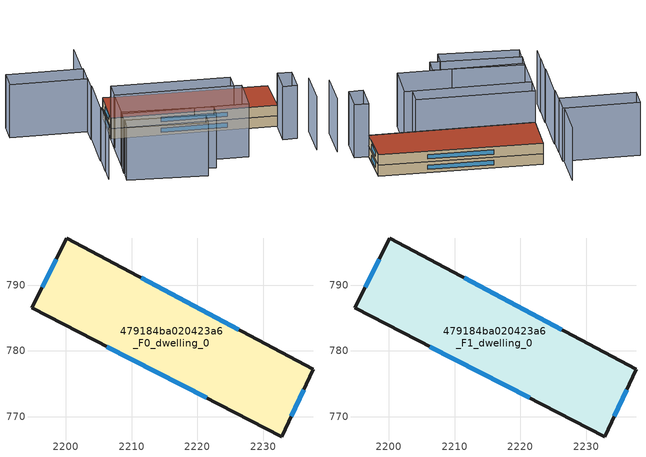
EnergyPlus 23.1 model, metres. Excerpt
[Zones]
479184ba020423a6_F0_dwelling_0
 floor ground (EU_floor_Construction): 2237.53,777.22 2232.82,767.01 2194.81,786.52 2200.19,797.07 z0
 wall outside (EU_wall_Construction): 2200.19,797.07 2194.81,786.52 2232.82,767.01 2237.53,777.22 2200.19,797.07 z0:3
 window (EU_Window_Construction): 2198.57,793.89 2196.43,789.7 / 2226.29,783.2 2211.44,791.09 / 2234.24,770.08 2236.11,774.15 / 2206.26,780.65 2221.38,772.89 z0.9:2.1
479184ba020423a6_F1_dwelling_0
 floor to 479184ba020423a6_F0_dwelling_0 (EU_floor_Construction): 2237.53,777.22 2232.82,767.01 2194.81,786.52 2200.19,797.07 z3
 wall outside (EU_wall_Construction): 2200.19,797.07 2194.81,786.52 2232.82,767.01 2237.53,777.22 2200.19,797.07 z3:6
 window (EU_Window_Construction): 2198.57,793.89 2196.43,789.7 / 2226.29,783.2 2211.44,791.09 / 2234.24,770.08 2236.11,774.15 / 2206.26,780.65 2221.38,772.89 z3.9:5.1
 roof outside (EU_roof_Construction): 2232.82,767.01 2237.53,777.22 2200.19,797.07 2194.81,786.52 z6
shading: 2232.92,750.44 2237.57,759.99 / 2182.88,772.88 2180.84,769.03 / 2185.61,778.39 2182.73,772.96 / 2191.04,789.55 2185.38,778.51 / 2192.95,794.03 2190.73,789.71 / 2199.8,808.83 2194.89,798.9 / 2186.07,769.25 2204.14,758.98 / 2204.14,758.98 2202.09,755.37 / 2202.09,755.37 2184.02,765.64 / 2184.02,765.64 2186.07,769.25 / 2206.42,757.69 2185.89,769.36 / 2185.89,769.36 2188.1,773.25 / 2188.1,773.25 2208.64,761.58 / 2208.64,761.58 2206.42,757.69 / 2192.56,782.08 2221.62,767.17 / 2221.62,767.17 2216.74,757.66 / 2216.74,757.66 2187.68,772.57 / 2187.68,772.57 2192.56,782.08 / 2194.81,786.52 2222.06,772.53 / 2222.06,772.53 2219.76,768.05 / 2219.76,768.05 2192.51,782.04 / 2192.51,782.04 2194.81,786.52 / 2177.57,807.8 2195.23,798.73 / 2195.23,798.73 2192.56,793.54 / 2192.56,793.54 2174.91,802.61 / 2174.91,802.61 2177.57,807.8 / 2236.2,765.33 2232.79,758.5 / 2232.79,758.5 2229.42,760.18 / 2229.42,760.18 2232.82,767.01 / 2232.82,767.01 2236.2,765.33 z0:15
[Building]
EU S2 Campaign: North Axis=0; Terrain=City; Solar Distribution=FullExterior
[Site:Location]
Bologna: Latitude=44.5; Longitude=11.25; Time Zone=1; Elevation=37
[SizingPeriod:WeatherFileDays]
AnnualSizingPeriod: Begin Month=1; Begin Day of Month=1; End Month=12; End Day of Month=31; Day of Week for Start Day=Monday; Use Weather File Daylight Saving Period=No; Use Weather File Rain and Snow Indicators=No
[MATERIAL]
EU_InternalMass_Material: Roughness=MediumRough; Thickness=0.1; Conductivity=1; Density=1800; Specific Heat=900; Thermal Absorptance=0.9; Solar Absorptance=0.7; Visible Absorptance=0.7
[MATERIAL:NOMASS] Roughness=MediumRough; Thermal Absorptance=0.9; Solar Absorptance=0.7; Visible Absorptance=0.7
Name | Thermal Resistance
EU_wall_NoMass | 0.734017
EU_roof_NoMass | 0.658631
EU_floor_NoMass | 0.747526
[WINDOWMATERIAL:SIMPLEGLAZINGSYSTEM]
EU_Window_SimpleGlazing: UFactor=4.06248; Solar Heat Gain Coefficient=0.85; Visible Transmittance=0.85
[CONSTRUCTION]
EU_wall_Construction: EU_wall_NoMass
EU_roof_Construction: EU_roof_NoMass
EU_floor_Construction: EU_floor_NoMass
EU_Window_Construction: EU_Window_SimpleGlazing
EU_InternalMass_Construction: EU_InternalMass_Material
[ZONE] Type=1; Multiplier=1; Ceiling Height=autocalculate; Volume=1470.98; Floor Area=autocalculate; Part of Total Floor Area=Yes
479184ba020423a6_F0_dwelling_0; 479184ba020423a6_F1_dwelling_0
[INTERNALMASS] Construction=EU_InternalMass_Construction; Surface Area=490.325
Name | Zone or ZoneList
479184ba020423a6_F0_dwelling_0_EU_InternalMass | 479184ba020423a6_F0_dwelling_0
479184ba020423a6_F1_dwelling_0_EU_InternalMass | 479184ba020423a6_F1_dwelling_0
[OTHEREQUIPMENT] Fuel Type=Electricity; Design Level Calculation Method=Watts/Area; Power per Zone Floor Area=1; Fraction Latent=0; Fraction Radiant=0; Fraction Lost=0; Carbon Dioxide Generation Rate=0; EndUse Subcategory=EU_Step8_InternalGains
Name | Zone or ZoneList or Space or SpaceList | Schedule
EU_Step8_InternalGain_479184ba020423a6_F0_dwelling_0_f000 | 479184ba020423a6_F0_dwelling_0 | EU_Step8_GainSchedule_479184ba020423a6_F0_dwelling_0_f000
EU_Step8_InternalGain_479184ba020423a6_F1_dwelling_0_f000 | 479184ba020423a6_F1_dwelling_0 | EU_Step8_GainSchedule_479184ba020423a6_F1_dwelling_0_f000
[ZONEVENTILATION:DESIGNFLOWRATE] Schedule=EU_AlwaysOn; Design Flow Rate Calculation Method=AirChanges/Hour; Air Changes per Hour=0.656562; Ventilation Type=Natural; Fan Pressure Rise=0; Fan Total Efficiency=1; Constant Term Coefficient=1; Temperature Term Coefficient=0; Velocity Term Coefficient=0; Velocity Squared Term Coefficient=0; Minimum Indoor Temperature=-100; Maximum Indoor Temperature=100; Delta Temperature=-100; Minimum Outdoor Temperature=-100; Maximum Outdoor Temperature=100; Maximum Wind Speed=40
Name | Zone or ZoneList or Space or SpaceList
EU_ConstantAir_479184ba020423a6_F0_dwelling_0 | 479184ba020423a6_F0_dwelling_0
EU_ConstantAir_479184ba020423a6_F1_dwelling_0 | 479184ba020423a6_F1_dwelling_0
[HVACTEMPLATE:THERMOSTAT] Constant Heating Setpoint=20; Constant Cooling Setpoint=50
EU_HeatOnly_479184ba020423a6_F0_dwelling_0; EU_HeatOnly_479184ba020423a6_F1_dwelling_0
[HVACTEMPLATE:ZONE:IDEALLOADSAIRSYSTEM] System Availability Schedule=EU_AlwaysOn; Maximum Heating Supply Air Temperature=50; Minimum Cooling Supply Air Temperature=13; Maximum Heating Supply Air Humidity Ratio=0.0156; Minimum Cooling Supply Air Humidity Ratio=0.0077; Heating Limit=NoLimit; Cooling Limit=NoLimit; Heating Availability Schedule=EU_AlwaysOn; Cooling Availability Schedule=EU_CoolingOff; Dehumidification Control Type=ConstantSensibleHeatRatio; Cooling Sensible Heat Ratio=0.7; Dehumidification Setpoint=60; Humidification Control Type=None; Humidification Setpoint=30; Outdoor Air Method=None; Outdoor Air Flow Rate per Person=0.00944; Outdoor Air Flow Rate per Zone Floor Area=0; Outdoor Air Flow Rate per Zone=0; Demand Controlled Ventilation Type=None; Outdoor Air Economizer Type=NoEconomizer; Heat Recovery Type=None; Sensible Heat Recovery Effectiveness=0.7; Latent Heat Recovery Effectiveness=0.65
Name | Template Thermostat
479184ba020423a6_F0_dwelling_0 | EU_HeatOnly_479184ba020423a6_F0_dwelling_0
479184ba020423a6_F1_dwelling_0 | EU_HeatOnly_479184ba020423a6_F1_dwelling_0
[SIZING:ZONE] Zone Cooling Design Supply Air Temperature Input Method=SupplyAirTemperature; Zone Cooling Design Supply Air Temperature=13; Zone Heating Design Supply Air Temperature Input Method=SupplyAirTemperature; Zone Heating Design Supply Air Temperature=50; Zone Cooling Design Supply Air Humidity Ratio=0.008; Zone Heating Design Supply Air Humidity Ratio=0.008; Cooling Design Air Flow Method=DesignDay; Cooling Design Air Flow Rate=0; Cooling Minimum Air Flow per Zone Floor Area=0.000762; Cooling Minimum Air Flow=0; Cooling Minimum Air Flow Fraction=0.2; Heating Design Air Flow Method=DesignDay; Heating Design Air Flow Rate=0; Heating Maximum Air Flow per Zone Floor Area=0.002032; Heating Maximum Air Flow=0.141576; Heating Maximum Air Flow Fraction=0.3; Account for Dedicated Outdoor Air System=No; Dedicated Outdoor Air System Control Strategy=NeutralSupplyAir; Dedicated Outdoor Air Low Setpoint Temperature for Design=autosize; Dedicated Outdoor Air High Setpoint Temperature for Design=autosize; Zone Load Sizing Method=Sensible Load Only No Latent Load; Zone Latent Cooling Design Supply Air Humidity Ratio Input Method=HumidityRatioDifference; Zone Cooling Design Supply Air Humidity Ratio Difference=0.005; Zone Latent Heating Design Supply Air Humidity Ratio Input Method=HumidityRatioDifference; Zone Humidification Design Supply Air Humidity Ratio Difference=0.005
479184ba020423a6_F0_dwelling_0; 479184ba020423a6_F1_dwelling_0
[SCHEDULE:CONSTANT]
Name | Hourly Value
EU_AlwaysOn | 1
EU_CoolingOff | 0
[SCHEDULE:FILE] Column Number=1; Rows to Skip at Top=0; Number of Hours of Data=8760; Column Separator=Comma; Interpolate to Timestep=No; Minutes per Item=60; Adjust Schedule for Daylight Savings=Yes
Name | File
EU_Step8_GainSchedule_479184ba020423a6_F0_dwelling_0_f000 | ../../schedules/479184ba020423a6/479184ba020423a6_F0_dwelling_0_f000_gain.csv
EU_Step8_GainSchedule_479184ba020423a6_F1_dwelling_0_f000 | ../../schedules/479184ba020423a6/479184ba020423a6_F1_dwelling_0_f000_gain.csv
